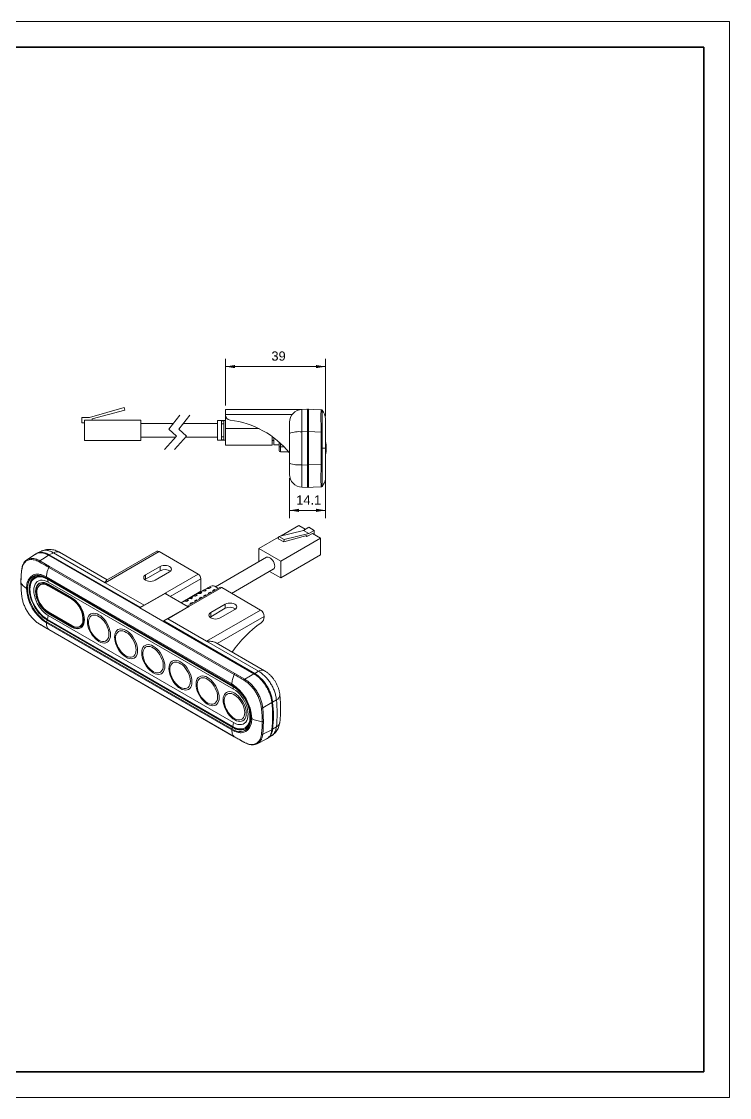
# Model space of a CAD drawing. Header units: millimetres. Extents: x -297 to 297, y -210 to 210.
# Drawn here: x 20.5 to 297, y -210 to 210 of the extents above; entities that cross this region are included whole.
import ezdxf

# ---------------------------------------------------------------- set-up
doc = ezdxf.new("R2010")
doc.units = ezdxf.units.MM
doc.layers.get('0').update_dxf_attribs({"lineweight": 20})
doc.layers.add('粗实线层', color=7, linetype='Continuous', lineweight=35)
doc.layers.add('细实线层', color=7, linetype='Continuous', lineweight=18)
doc.styles.add('标准', font='')
doc.styles.get('标准').set_extended_font_data('arial')
doc.dimstyles.new('标准', dxfattribs={"dimscale": 1.5, "dimtxt": 2.4, "dimasz": 2.5, "dimexe": 2, "dimexo": 1, "dimgap": 1.5, "dimtad": 1, "dimdec": 1, "dimdsep": 46, "dimtxsty": '标准', "dimcen": 2.5, "dimdle": 5, "dimclre": 256, "dimclrt": 7, "dimadec": 0, "dimazin": 0, "dimtfac": 0.714286, "dimtdec": 1, "dimtmove": 0, "dimatfit": 3, "dimfxl": 0, "dimtolj": 1, "dimarcsym": 0})

# ---------------------------------------------------------------- blocks, each defined once
blk = doc.blocks.new('*X7')
at = {"linetype": 'Continuous', "lineweight": 0}
for points in [[(125.16, 19.19), (128.91, 19.81), (128.91, 18.56)], [(139.26, 19.19), (135.51, 19.81), (135.51, 18.56)]]:
    blk.add_hatch(color=0, dxfattribs=at).paths.add_polyline_path(points, flags=0)
for p, q in [((125.16, 31.74), (125.16, 16.19)), ((139.26, 30.91), (139.26, 16.19))]:
    blk.add_line(p, q, dxfattribs=at)
at = {"color": 0, "linetype": 'Continuous', "lineweight": 0}
blk.add_line((125.16, 19.19), (139.26, 19.19), dxfattribs=at)
at = {"color": 7, "linetype": 'Continuous', "lineweight": 0, "insert": (132.67, 23.24), "char_height": 3.6, "width": 16.628, "attachment_point": 5, "style": '标准'}
blk.add_mtext('14.1', dxfattribs=at)
blk = doc.blocks.new('*X8')
at = {"linetype": 'Continuous', "lineweight": 0}
for points in [[(100.16, 75.3), (103.91, 75.93), (103.91, 74.68)], [(139.26, 75.3), (135.51, 75.93), (135.51, 74.68)]]:
    blk.add_hatch(color=0, dxfattribs=at).paths.add_polyline_path(points, flags=0)
for p, q in [((100.16, 60.08), (100.16, 78.3)), ((139.26, 55.91), (139.26, 78.3))]:
    blk.add_line(p, q, dxfattribs=at)
at = {"color": 0, "linetype": 'Continuous', "lineweight": 0}
blk.add_line((100.16, 75.3), (139.26, 75.3), dxfattribs=at)
at = {"color": 7, "linetype": 'Continuous', "lineweight": 0, "insert": (120.87, 79.39), "char_height": 3.6, "width": 10.3171, "attachment_point": 5, "style": '标准'}
blk.add_mtext('39', dxfattribs=at)
blk = doc.blocks.new('$CAXA_FRAME_13B17AC1$')
at = {"layer": '粗实线层'}
for p, q in [((287, 200), (-287, 200)), ((287, -200), (287, 200)), ((-287, -200), (287, -200))]:
    blk.add_line(p, q, dxfattribs=at)
at = {"layer": '细实线层'}
for p, q in [((297, 210), (-297, 210)), ((297, -210), (297, 210)), ((-297, -210), (297, -210))]:
    blk.add_line(p, q, dxfattribs=at)

msp = doc.modelspace()

# ---------------------------------------------------------------- linework, layer by layer
at = {"color": 7, "linetype": 'Continuous', "lineweight": 15}
for p, q in [((47.06, 55.41), (60.6, 59.3)), ((60.6, 59.3), (60.88, 58.34)), ((44.06, 53.41), (44.06, 55.41)), ((44.06, 55.41), (47.06, 55.41)), ((60.88, 58.34), (48.06, 54.91)), ((48.06, 54.91), (48.06, 54.41)), ((100.16, 58.58), (129.98, 58.58)), ((100.16, 56.58), (100.16, 58.58)), ((100.16, 56.4), (100.16, 56.58)), ((126.15, 56.58), (100.16, 56.58)), ((100.16, 51.08), (100.16, 56.08)), ((100.18, 56.08), (100.16, 56.08)), ((120.05, 58.58), (131.73, 58.64)), ((129.98, 58.58), (132.16, 58.65)), ((132.16, 58.65), (132.16, 49.93)), ((132.16, 58.64), (132.56, 58.64)), ((132.16, 58.27), (132.56, 58.27)), ((132.56, 58.64), (132.56, 49.92)), ((132.56, 58.27), (132.56, 49.9)), ((139.23, 54.92), (139.26, 54.41)), ((45.06, 53.41), (44.06, 53.41)), ((45.06, 54.41), (67.06, 54.41)), ((45.06, 46.41), (45.06, 54.41)), ((67.06, 46.41), (67.06, 54.41)), ((79.73, 53.11), (67.06, 53.11)), ((97.06, 53.11), (83.67, 53.11)), ((100.16, 54.24), (97.06, 54.22)), ((97.06, 54.22), (97.06, 46.6)), ((99.56, 54.1), (98.56, 54.1)), ((98.56, 46.72), (98.56, 54.1)), ((99.56, 52.97), (98.56, 52.97)), ((99.56, 46.71), (99.56, 54.1)), ((100.16, 44.58), (100.16, 51.08)), ((113.28, 51.08), (100.16, 51.08)), ((125.16, 53.58), (125.16, 49.21)), ((139.26, 54.41), (139.26, 43.41)), ((45.06, 46.41), (67.06, 46.41)), ((67.06, 47.71), (80.67, 47.71)), ((84.61, 47.71), (97.06, 47.71)), ((97.06, 46.6), (100.16, 46.57)), ((99.56, 47.85), (98.56, 47.85)), ((118.37, 44.58), (118.37, 48.02)), ((118.37, 46.41), (119.06, 46.41)), ((119.06, 44.71), (119.06, 47.51)), ((125.16, 37.6), (125.16, 49.21)), ((132.16, 49.93), (129.98, 49.84)), ((129.98, 49.84), (129.98, 36.98)), ((132.16, 49.93), (132.16, 36.88)), ((132.16, 49.9), (132.56, 49.9)), ((132.56, 36.9), (132.56, 49.92)), ((137.47, 49.71), (132.56, 49.92)), ((100.16, 44.58), (118.37, 44.58)), ((119.06, 44.71), (121.06, 44.71)), ((121.06, 44.71), (121.06, 45.87)), ((121.16, 44.01), (121.16, 45.78)), ((121.66, 44.01), (121.16, 44.01)), ((121.16, 42.51), (121.16, 44.01)), ((121.66, 45.33), (121.66, 44.01)), ((121.66, 44.01), (121.66, 42.01)), ((121.66, 44.01), (123.01, 44.01)), ((124.66, 42.01), (121.66, 42.01)), ((124.66, 42.01), (124.66, 42.18)), ((137.9, 43.41), (139.26, 43.41)), ((139.26, 32.41), (139.26, 43.41)), ((125.16, 41.51), (125.15, 41.58)), ((125.16, 37.6), (125.16, 33.24)), ((129.98, 36.98), (132.16, 36.88)), ((132.16, 36.92), (132.56, 36.92)), ((132.16, 36.88), (132.16, 28.16)), ((132.56, 36.9), (137.47, 37.11)), ((132.56, 36.9), (132.56, 28.17)), ((132.16, 28.16), (129.98, 28.24)), ((132.16, 28.55), (132.56, 28.55)), ((128.8, 13.21), (121.96, 9.27)), ((128.8, 13.21), (131.27, 11.79)), ((132.68, 12.6), (130.56, 11.38)), ((132.68, 12.6), (134.81, 11.38)), ((120.9, 8.66), (113.24, 4.23)), ((120.98, 9.03), (120.79, 8.13)), ((130.56, 11.38), (120.98, 9.03)), ((120.98, 9.03), (123.1, 7.81)), ((122.91, 6.91), (131.98, 9.34)), ((132.68, 10.15), (123.1, 7.81)), ((130.56, 11.38), (132.68, 10.15)), ((131.49, 9.21), (131.98, 8.93)), ((131.98, 8.93), (134.1, 10.15)), ((131.98, 9.34), (131.98, 8.93)), ((134.81, 11.38), (132.68, 10.15)), ((134.1, 10.15), (137.28, 8.32)), ((134.81, 9.74), (134.81, 11.38)), ((113.24, -0.81), (113.24, 4.23)), ((113.24, 4.23), (121.72, -0.66)), ((120.79, 8.13), (122.91, 6.91)), ((137.28, 8.32), (121.72, -0.66)), ((123.1, 7.81), (122.91, 6.91)), ((137.28, 8.32), (137.28, 1.78)), ((25.92, 2.04), (22.57, -0.16)), ((28.14, 3.23), (26.52, 2.41)), ((31.34, 1.52), (30.59, 1.87)), ((31.07, 1.65), (66.64, -18.88)), ((31.34, 1.52), (31.32, 1.51)), ((66.66, -18.87), (31.34, 1.52)), ((32.93, 2.63), (31.35, 1.83)), ((66.85, -18.67), (31.35, 1.83)), ((53.19, -9.07), (32.93, 2.63)), ((53.94, -7.95), (35.31, 2.8)), ((74.28, 3.11), (53.19, -9.07)), ((73.28, 3.21), (53.72, -8.08)), ((74.28, 3.11), (89.48, -5.67)), ((116.13, 0.86), (96.26, -10.61)), ((137.28, 1.78), (121.72, -7.2)), ((27.69, -0.56), (31.45, -2.77)), ((103.59, -44.88), (31.18, -3.07)), ((31.45, -2.77), (103.84, -44.56)), ((74.63, -2.73), (68.97, -6)), ((74.63, -4.36), (74.63, -2.73)), ((102.55, -13.22), (118.83, -3.82)), ((121.72, -0.66), (121.72, -7.2)), ((25.62, -6.87), (25.52, -6.93)), ((30.24, -6.36), (30.22, -6.79)), ((30.22, -6.79), (102.63, -48.59)), ((30.22, -7.19), (102.63, -48.99)), ((30.33, -7.42), (102.74, -49.22)), ((103, -49.51), (30.59, -7.71)), ((30.93, -8.83), (30.59, -7.71)), ((68.63, -7.87), (68.97, -7.63)), ((68.97, -7.63), (74.63, -4.36)), ((68.97, -7.63), (68.97, -6)), ((72.65, -8.12), (78.31, -4.85)), ((76.6, -13.1), (89.48, -5.67)), ((90.54, -7.51), (78.59, -14.41)), ((90.54, -7.51), (90.54, -12.41)), ((121.72, -7.2), (117.35, -4.67)), ((28.1, -9.51), (27.81, -9.68)), ((30.93, -8.83), (103.34, -50.63)), ((40.12, -14.95), (30.93, -9.65)), ((40.12, -15.54), (30.93, -10.23)), ((31.07, -9.99), (31.15, -9.94)), ((31.07, -9.99), (40.26, -15.29)), ((40.34, -15.24), (31.14, -9.93)), ((53.19, -9.07), (68.39, -17.84)), ((82.83, -16.86), (90.54, -12.41)), ((97.92, -10.9), (85.22, -18.24)), ((98.67, -10.98), (85.79, -18.41)), ((90.82, -12.43), (89.75, -13.03)), ((90.54, -12.41), (90.54, -12.58)), ((92.6, -11.42), (91.53, -12.03)), ((94.38, -10.42), (93.31, -11.02)), ((93.79, -11.32), (94.5, -10.92)), ((95.91, -11.74), (95.21, -12.14)), ((95.43, -12.34), (95.21, -12.14)), ((96.13, -11.94), (95.91, -11.74)), ((95.91, -12.06), (95.91, -11.74)), ((98.67, -10.98), (113.88, -19.75)), ((40.26, -15.29), (40.35, -15.24)), ((76.59, -13.26), (66.64, -18.88)), ((68.39, -17.84), (76.6, -13.1)), ((76.59, -13.26), (85.54, -18.42)), ((76.6, -13.1), (76.6, -13.26)), ((83.7, -16.43), (82.89, -16.89)), ((85.48, -15.43), (84.42, -16.03)), ((87.26, -14.43), (86.19, -15.03)), ((87.35, -17.01), (87.08, -16.75)), ((87.08, -17.16), (87.08, -16.75)), ((89.04, -13.43), (87.97, -14.03)), ((88.4, -16.4), (88.14, -16.15)), ((89.11, -15.99), (88.84, -15.75)), ((88.84, -16.14), (88.84, -15.75)), ((90.16, -15.38), (89.9, -15.14)), ((90.86, -14.98), (90.61, -14.74)), ((90.61, -15.12), (90.61, -14.74)), ((91.91, -14.37), (91.67, -14.14)), ((92.62, -13.97), (92.38, -13.74)), ((92.38, -14.1), (92.38, -13.74)), ((93.67, -13.36), (93.44, -13.14)), ((94.37, -12.95), (94.15, -12.74)), ((94.15, -13.08), (94.15, -12.74)), ((30.93, -20.49), (40.12, -25.8)), ((31.14, -20.95), (30.93, -21.08)), ((30.97, -20.58), (40.17, -25.89)), ((31.14, -20.95), (40.34, -26.26)), ((66.64, -18.88), (75.69, -24.11)), ((68.39, -17.84), (66.85, -18.67)), ((66.85, -18.67), (66.85, -18.76)), ((85.54, -18.42), (75.69, -24.11)), ((77.58, -23.15), (85.79, -18.41)), ((85.54, -18.42), (85.54, -18.56)), ((86.65, -17.41), (86.37, -17.15)), ((92.79, -31.93), (113.88, -19.75)), ((100.09, -17.43), (94.43, -20.69)), ((94.43, -22.32), (100.09, -19.06)), ((94.43, -22.32), (94.43, -20.69)), ((98.11, -22.81), (103.76, -19.55)), ((100.09, -19.06), (100.09, -17.43)), ((102.63, -66.15), (30.22, -24.35)), ((30.22, -24.75), (102.63, -66.55)), ((30.71, -23.66), (30.58, -23.73)), ((30.58, -23.73), (102.99, -65.53)), ((30.93, -21.89), (30.59, -23.41)), ((30.59, -23.41), (103, -65.21)), ((30.64, -23.62), (103.05, -65.42)), ((30.93, -21.08), (40.12, -26.38)), ((30.93, -21.89), (103.34, -63.69)), ((75.69, -24.11), (111.26, -44.64)), ((76.03, -24.3), (76.04, -24.29)), ((76.04, -23.98), (77.58, -23.15)), ((76.04, -24.29), (76.04, -23.98)), ((111.55, -44.47), (76.04, -23.98)), ((111.56, -44.8), (76.04, -24.29)), ((77.58, -23.15), (92.79, -31.93)), ((94.09, -22.57), (94.43, -22.32)), ((115.29, -22.2), (96.96, -32.79)), ((115.29, -22.2), (115.29, -22.34)), ((31.18, -27.36), (103.59, -69.16)), ((31.2, -27.37), (103.63, -69.19)), ((40.34, -26.26), (40.12, -26.38)), ((43.49, -26.21), (43.78, -26.05)), ((113.04, -43.62), (92.79, -31.93)), ((115.42, -43.44), (96.5, -32.52)), ((103.84, -44.56), (107.67, -46.73)), ((111.55, -44.47), (113.04, -43.62)), ((102.65, -48.16), (102.63, -48.59)), ((103.34, -50.63), (103, -49.51)), ((118.27, -55.81), (114.69, -57.93)), ((120.05, -54.8), (118.56, -55.64)), ((103.12, -65.46), (102.99, -65.53)), ((103.34, -63.69), (103, -65.21)), ((107.87, -66.1), (107.93, -66.07)), ((114.69, -68.22), (118.27, -66.44)), ((118.15, -66.77), (118.29, -66.11)), ((118.56, -66.29), (120.05, -65.31)), ((107.44, -71.34), (107.54, -71.39)), ((112.51, -71.9), (116.08, -70.1)), ((116.71, -69.76), (118.24, -68.76))]:
    msp.add_line(p, q, dxfattribs=at)
at = {"color": 7}
for p, q in [((82.35, 56.36), (77.98, 50.93)), ((86.29, 56.36), (81.92, 50.93)), ((77.98, 50.93), (81.03, 48.11)), ((81.92, 50.93), (84.97, 48.11)), ((81.03, 48.11), (76.36, 42.88)), ((84.97, 48.11), (80.3, 42.88))]:
    msp.add_line(p, q, dxfattribs=at)
at = {"color": 7, "linetype": 'Continuous', "lineweight": 15}
for points in [[(132.56, 58.64), (134.44, 58.58), (137.48, 58.47)], [(98.56, 46.72), (99.31, 46.71), (99.56, 46.71)], [(124.83, 41.98), (124.75, 42), (124.66, 42.01)], [(137.48, 28.35), (134.44, 28.24), (132.56, 28.17)], [(31.07, 1.65), (29.78, 0.8), (27.69, -0.56)], [(116.13, 0.86), (116.4, 0.96), (116.8, 0.97), (117.25, 0.84), (117.71, 0.57), (118.16, 0.19), (118.57, -0.29), (118.91, -0.84), (119.17, -1.43), (119.34, -2.02), (119.39, -2.58), (119.34, -3.08), (119.17, -3.48), (118.91, -3.77), (118.83, -3.82)], [(31.18, -3.08), (30.56, -4.63), (30.24, -6.36)], [(78.31, -4.85), (78.72, -4.54), (78.98, -4.18), (79.07, -3.79), (78.98, -3.4), (78.72, -3.04), (78.31, -2.73), (77.77, -2.49), (77.14, -2.34), (76.47, -2.29), (75.8, -2.34), (75.17, -2.49), (74.63, -2.73)], [(30.22, -6.79), (29.09, -6.23), (27.99, -5.88), (27.63, -5.8), (27.27, -5.76), (26.93, -5.73), (26.59, -5.73), (26.08, -5.78), (25.6, -5.88), (25.14, -6.03), (24.72, -6.25), (23.94, -6.85), (23.31, -7.67), (23.08, -8.08), (22.9, -8.53), (22.74, -9), (22.61, -9.53), (22.52, -10.09), (22.46, -10.67), (22.45, -11.28)], [(30.22, -24.35), (29.29, -23.75), (28.38, -23.01), (27.49, -22.17), (26.64, -21.22), (25.86, -20.19), (25.14, -19.09), (24.5, -17.93), (23.95, -16.75), (23.5, -15.54), (23.16, -14.34), (22.93, -13.16), (22.81, -12.03), (22.81, -10.95), (22.93, -9.95), (23.16, -9.04), (23.5, -8.23), (23.95, -7.55), (24.5, -6.99), (25.14, -6.58), (25.86, -6.31), (26.64, -6.18), (27.49, -6.21), (28.38, -6.39), (29.29, -6.72), (30.22, -7.19)], [(25.52, -6.93), (25.13, -7.2), (24.61, -7.73), (24.18, -8.39), (23.85, -9.15), (23.63, -10.02), (23.52, -10.97), (23.52, -12), (23.63, -13.08), (23.85, -14.2), (24.18, -15.35), (24.61, -16.49), (25.13, -17.62), (25.74, -18.72), (26.42, -19.77), (27.17, -20.76), (27.98, -21.66), (28.82, -22.46), (29.7, -23.16), (30.58, -23.73)], [(30.59, -7.71), (29.7, -7.26), (28.83, -6.96), (27.99, -6.8), (27.19, -6.8), (26.45, -6.94), (25.78, -7.23), (25.2, -7.67), (24.7, -8.24), (24.31, -8.93), (24.02, -9.74), (23.85, -10.64), (23.79, -11.63), (23.85, -12.69), (24.02, -13.8), (24.31, -14.94), (24.7, -16.09), (25.2, -17.22), (25.78, -18.33), (26.45, -19.4), (27.19, -20.4), (27.99, -21.31), (28.83, -22.13), (29.7, -22.83), (30.59, -23.41)], [(30.93, -21.89), (30.13, -21.36), (29.34, -20.71), (28.58, -19.95), (27.87, -19.09), (27.23, -18.16), (26.66, -17.17), (26.17, -16.15), (25.79, -15.1), (25.5, -14.07), (25.33, -13.06), (25.27, -12.1), (25.33, -11.2), (25.5, -10.39), (25.79, -9.68), (26.17, -9.08), (26.66, -8.62), (27.23, -8.29), (27.87, -8.1), (28.58, -8.06), (29.34, -8.17), (30.13, -8.43), (30.93, -8.83)], [(68.97, -6), (68.56, -6.31), (68.3, -6.67), (68.21, -7.06), (68.3, -7.45), (68.56, -7.81), (68.97, -8.12), (69.51, -8.36), (70.14, -8.51), (70.81, -8.56), (71.49, -8.51), (72.11, -8.36), (72.65, -8.12)], [(30.93, -9.65), (30.16, -9.27), (29.4, -9.04), (28.68, -8.97), (28.02, -9.06), (27.43, -9.3), (26.93, -9.69), (26.52, -10.22), (26.22, -10.88), (26.04, -11.64), (25.98, -12.5), (26.04, -13.43), (26.22, -14.41), (26.52, -15.41), (26.93, -16.41), (27.43, -17.38), (28.02, -18.31), (28.68, -19.16), (29.4, -19.91), (30.16, -20.56), (30.93, -21.08)], [(27.54, -9.24), (27.14, -9.57), (26.73, -10.1), (26.44, -10.76), (26.25, -11.52), (26.19, -12.38), (26.25, -13.31), (26.44, -14.29), (26.73, -15.29), (27.14, -16.29), (27.64, -17.26), (28.23, -18.18), (28.9, -19.03), (29.61, -19.79), (30.37, -20.44), (31.14, -20.95)], [(30.93, -10.23), (30.2, -9.88), (29.49, -9.68), (28.82, -9.63), (28.2, -9.74), (27.66, -10), (27.21, -10.41), (26.86, -10.95), (26.62, -11.61), (26.5, -12.38), (26.49, -12.79)], [(92.03, -12.32), (92.2, -12.22), (92.73, -11.92)], [(97.18, -11.33), (97.1, -11.25), (96.55, -10.8), (95.99, -10.47), (95.44, -10.29), (94.92, -10.26), (94.47, -10.38), (94.38, -10.42)], [(40.12, -26.38), (40.9, -26.76), (41.65, -26.99), (42.37, -27.06), (43.03, -26.97), (43.62, -26.73), (44.13, -26.34), (44.53, -25.81), (44.83, -25.15), (45.01, -24.38), (45.07, -23.53), (45.01, -22.6), (44.83, -21.62), (44.53, -20.62), (44.13, -19.62), (43.62, -18.65), (43.03, -17.72), (42.37, -16.87), (41.65, -16.11), (40.9, -15.47), (40.12, -14.95)], [(40.26, -15.29), (40.98, -15.77), (41.68, -16.37), (42.35, -17.07), (42.96, -17.86), (43.51, -18.71), (43.97, -19.62), (44.35, -20.54), (44.62, -21.47), (44.79, -22.37), (44.85, -23.23), (44.79, -24.03), (44.62, -24.74), (44.35, -25.35), (43.97, -25.84), (43.51, -26.2), (42.96, -26.43), (42.35, -26.51), (41.68, -26.44), (40.98, -26.23), (40.26, -25.88)], [(43.17, -26.36), (43.59, -26.17), (44.05, -25.81), (44.43, -25.32), (44.71, -24.71), (44.88, -24), (44.93, -23.2), (44.88, -22.34), (44.71, -21.43), (44.43, -20.5), (44.05, -19.57), (43.59, -18.67), (43.04, -17.81), (42.42, -17.02), (41.76, -16.32), (41.06, -15.72), (40.34, -15.24)], [(84.95, -16.33), (85.13, -16.23), (85.66, -15.93)], [(87.08, -16.75), (86.55, -17.05), (86.37, -17.15)], [(86.72, -15.33), (86.9, -15.23), (87.43, -14.93)], [(88.84, -15.75), (88.31, -16.05), (88.14, -16.15)], [(88.49, -14.33), (88.67, -14.23), (89.2, -13.93)], [(90.61, -14.74), (90.08, -15.04), (89.9, -15.14)], [(90.26, -13.33), (90.43, -13.23), (90.96, -12.92)], [(92.38, -13.74), (91.85, -14.04), (91.67, -14.14)], [(94.15, -12.74), (93.62, -13.04), (93.44, -13.14)], [(55.25, -29.4), (55.19, -30.18), (55.03, -30.88), (54.75, -31.48), (54.38, -31.97), (53.92, -32.32), (53.39, -32.54), (52.78, -32.62), (52.13, -32.56), (51.44, -32.35), (50.73, -32.01), (50.02, -31.53), (49.33, -30.95), (48.68, -30.25), (48.08, -29.48), (47.54, -28.64), (47.08, -27.75), (46.71, -26.84), (46.43, -25.92), (46.27, -25.03), (46.21, -24.18), (46.27, -23.4), (46.43, -22.7), (46.71, -22.1), (47.08, -21.62), (47.54, -21.26), (48.08, -21.04), (48.68, -20.96), (49.33, -21.02), (50.02, -21.23), (50.73, -21.58), (51.44, -22.05), (52.13, -22.64), (52.78, -23.33), (53.39, -24.1), (53.92, -24.95), (54.38, -25.83), (54.75, -26.75), (55.03, -27.66), (55.19, -28.55), (55.25, -29.4)], [(94.43, -20.69), (94.02, -21), (93.76, -21.36), (93.67, -21.75), (93.76, -22.14), (94.02, -22.5), (94.43, -22.81), (94.97, -23.05), (95.6, -23.2), (96.27, -23.25), (96.94, -23.2), (97.57, -23.05), (98.11, -22.81)], [(103.76, -19.55), (104.18, -19.24), (104.44, -18.88), (104.53, -18.49), (104.44, -18.1), (104.18, -17.74), (103.76, -17.43), (103.23, -17.19), (102.6, -17.04), (101.93, -16.99), (101.25, -17.04), (100.63, -17.19), (100.09, -17.43)], [(40.12, -25.8), (40.86, -26.15), (41.57, -26.35), (42.24, -26.4), (42.85, -26.29), (43.39, -26.03), (43.84, -25.62), (44.19, -25.08), (44.43, -24.41), (44.43, -24.41)], [(54.64, -29.16), (54.58, -28.34), (54.41, -27.49), (54.13, -26.61), (53.75, -25.74), (53.28, -24.9), (52.73, -24.12), (52.13, -23.42), (51.48, -22.81), (50.8, -22.33), (50.13, -21.97), (49.46, -21.75), (48.83, -21.68), (48.25, -21.76), (47.74, -21.98), (47.32, -22.34), (46.99, -22.84), (46.76, -23.45), (46.65, -24.15), (46.65, -24.94), (46.76, -25.78), (46.99, -26.64), (47.32, -27.52), (47.74, -28.38), (48.25, -29.19), (48.83, -29.93), (49.46, -30.59), (50.13, -31.14), (50.8, -31.56), (51.48, -31.85), (52.13, -32), (52.73, -32), (53.28, -31.84), (53.75, -31.55), (54.13, -31.12), (54.41, -30.57), (54.58, -29.91), (54.64, -29.16)], [(65.85, -35.52), (65.8, -36.31), (65.63, -37.01), (65.36, -37.61), (64.99, -38.09), (64.53, -38.45), (63.99, -38.67), (63.39, -38.75), (62.73, -38.68), (62.04, -38.47), (61.34, -38.13), (60.63, -37.66), (59.94, -37.07), (59.29, -36.38), (58.68, -35.6), (58.14, -34.76), (57.68, -33.87), (57.31, -32.96), (57.04, -32.05), (56.88, -31.15), (56.82, -30.31), (56.88, -29.52), (57.04, -28.82), (57.31, -28.22), (57.68, -27.74), (58.14, -27.38), (58.68, -27.16), (59.29, -27.08), (59.94, -27.15), (60.63, -27.35), (61.34, -27.7), (62.04, -28.17), (62.73, -28.76), (63.39, -29.45), (63.99, -30.23), (64.53, -31.07), (64.99, -31.96), (65.36, -32.87), (65.63, -33.78), (65.8, -34.67), (65.85, -35.52)], [(65.24, -35.28), (65.19, -34.47), (65.02, -33.61), (64.74, -32.73), (64.36, -31.86), (63.89, -31.03), (63.34, -30.24), (62.73, -29.54), (62.08, -28.94), (61.41, -28.45), (60.73, -28.09), (60.07, -27.87), (59.44, -27.8), (58.86, -27.88), (58.35, -28.1), (57.92, -28.47), (57.59, -28.96), (57.37, -29.57), (57.25, -30.27), (57.25, -31.06), (57.37, -31.9), (57.59, -32.77), (57.92, -33.64), (58.35, -34.5), (58.86, -35.31), (59.44, -36.06), (60.07, -36.71), (60.73, -37.26), (61.41, -37.69), (62.08, -37.98), (62.73, -38.12), (63.34, -38.12), (63.89, -37.97), (64.36, -37.67), (64.74, -37.24), (65.02, -36.69), (65.19, -36.03), (65.24, -35.28)], [(76.46, -41.64), (76.4, -42.43), (76.24, -43.13), (75.97, -43.73), (75.6, -44.21), (75.14, -44.57), (74.6, -44.79), (73.99, -44.87), (73.34, -44.8), (72.65, -44.6), (71.94, -44.25), (71.24, -43.78), (70.55, -43.19), (69.89, -42.5), (69.29, -41.72), (68.75, -40.88), (68.29, -39.99), (67.92, -39.08), (67.65, -38.17), (67.48, -37.28), (67.43, -36.43), (67.48, -35.65), (67.65, -34.95), (67.92, -34.35), (68.29, -33.86), (68.75, -33.51), (69.29, -33.29), (69.89, -33.21), (70.55, -33.27), (71.24, -33.48), (71.94, -33.82), (72.65, -34.29), (73.34, -34.88), (73.99, -35.57), (74.6, -36.35), (75.14, -37.19), (75.6, -38.08), (75.97, -38.99), (76.24, -39.91), (76.4, -40.8), (76.46, -41.64)], [(75.85, -41.4), (75.79, -40.59), (75.62, -39.73), (75.34, -38.86), (74.96, -37.99), (74.49, -37.15), (73.95, -36.37), (73.34, -35.66), (72.69, -35.06), (72.02, -34.57), (71.34, -34.21), (70.67, -34), (70.04, -33.92), (69.47, -34), (68.96, -34.23), (68.53, -34.59), (68.2, -35.08), (67.97, -35.69), (67.86, -36.4), (67.86, -37.18), (67.97, -38.02), (68.2, -38.89), (68.53, -39.77), (68.96, -40.62), (69.47, -41.44), (70.04, -42.18), (70.67, -42.84), (71.34, -43.38), (72.02, -43.81), (72.69, -44.1), (73.34, -44.24), (73.95, -44.24), (74.49, -44.09), (74.96, -43.8), (75.34, -43.37), (75.62, -42.81), (75.79, -42.15), (75.85, -41.4)], [(87.07, -47.77), (87.01, -48.55), (86.85, -49.25), (86.57, -49.85), (86.2, -50.34), (85.74, -50.69), (85.21, -50.91), (84.6, -50.99), (83.95, -50.93), (83.26, -50.72), (82.55, -50.38), (81.84, -49.9), (81.15, -49.31), (80.5, -48.62), (79.9, -47.85), (79.36, -47), (78.9, -46.12), (78.53, -45.2), (78.25, -44.29), (78.09, -43.4), (78.03, -42.55), (78.09, -41.77), (78.25, -41.07), (78.53, -40.47), (78.9, -39.99), (79.36, -39.63), (79.9, -39.41), (80.5, -39.33), (81.15, -39.39), (81.84, -39.6), (82.55, -39.94), (83.26, -40.42), (83.95, -41.01), (84.6, -41.7), (85.21, -42.47), (85.74, -43.32), (86.2, -44.2), (86.57, -45.12), (86.85, -46.03), (87.01, -46.92), (87.07, -47.77)], [(86.46, -47.53), (86.4, -46.71), (86.23, -45.85), (85.95, -44.98), (85.57, -44.11), (85.1, -43.27), (84.55, -42.49), (83.95, -41.79), (83.3, -41.18), (82.62, -40.7), (81.95, -40.34), (81.28, -40.12), (80.65, -40.05), (80.07, -40.12), (79.56, -40.35), (79.14, -40.71), (78.81, -41.21), (78.58, -41.81), (78.46, -42.52), (78.46, -43.31), (78.58, -44.14), (78.81, -45.01), (79.14, -45.89), (79.56, -46.75), (80.07, -47.56), (80.65, -48.3), (81.28, -48.96), (81.95, -49.51), (82.62, -49.93), (83.3, -50.22), (83.95, -50.37), (84.55, -50.36), (85.1, -50.21), (85.57, -49.92), (85.95, -49.49), (86.23, -48.94), (86.4, -48.28), (86.46, -47.53)], [(97.67, -53.89), (97.62, -54.67), (97.45, -55.37), (97.18, -55.97), (96.81, -56.46), (96.35, -56.82), (95.81, -57.04), (95.21, -57.11), (94.55, -57.05), (93.86, -56.84), (93.16, -56.5), (92.45, -56.03), (91.76, -55.44), (91.11, -54.75), (90.5, -53.97), (89.96, -53.13), (89.5, -52.24), (89.13, -51.33), (88.86, -50.42), (88.7, -49.52), (88.64, -48.68), (88.7, -47.89), (88.86, -47.19), (89.13, -46.59), (89.5, -46.11), (89.96, -45.75), (90.5, -45.53), (91.11, -45.45), (91.76, -45.52), (92.45, -45.72), (93.16, -46.07), (93.86, -46.54), (94.55, -47.13), (95.21, -47.82), (95.81, -48.6), (96.35, -49.44), (96.81, -50.33), (97.18, -51.24), (97.45, -52.15), (97.62, -53.04), (97.67, -53.89)], [(97.06, -53.65), (97.01, -52.84), (96.84, -51.98), (96.56, -51.1), (96.18, -50.23), (95.71, -49.4), (95.16, -48.61), (94.55, -47.91), (93.9, -47.31), (93.23, -46.82), (92.55, -46.46), (91.89, -46.24), (91.26, -46.17), (90.68, -46.25), (90.17, -46.47), (89.74, -46.84), (89.41, -47.33), (89.19, -47.94), (89.07, -48.64), (89.07, -49.43), (89.19, -50.27), (89.41, -51.14), (89.74, -52.01), (90.17, -52.87), (90.68, -53.68), (91.26, -54.43), (91.89, -55.08), (92.55, -55.63), (93.23, -56.06), (93.9, -56.35), (94.55, -56.49), (95.16, -56.49), (95.71, -56.34), (96.18, -56.04), (96.56, -55.61), (96.84, -55.06), (97.01, -54.4), (97.06, -53.65)], [(107.67, -46.73), (109.89, -45.44), (111.26, -44.64)], [(102.63, -48.99), (103.56, -49.59), (104.48, -50.33), (105.37, -51.17), (106.21, -52.12), (107, -53.15), (107.72, -54.25), (108.36, -55.41), (108.91, -56.59), (109.36, -57.8), (109.7, -59), (109.93, -60.18), (110.05, -61.31), (110.05, -62.39), (109.93, -63.39), (109.7, -64.3), (109.36, -65.1), (108.91, -65.79), (108.36, -66.34), (107.72, -66.76), (107, -67.03), (106.21, -67.16), (105.37, -67.13), (104.48, -66.95), (103.56, -66.62), (102.63, -66.15)], [(108.28, -60.01), (108.22, -60.8), (108.06, -61.5), (107.79, -62.1), (107.42, -62.58), (106.96, -62.94), (106.42, -63.16), (105.81, -63.24), (105.16, -63.17), (104.47, -62.97), (103.76, -62.62), (103.06, -62.15), (102.37, -61.56), (101.71, -60.87), (101.11, -60.09), (100.57, -59.25), (100.11, -58.36), (99.74, -57.45), (99.47, -56.54), (99.3, -55.65), (99.25, -54.8), (99.3, -54.02), (99.47, -53.31), (99.74, -52.72), (100.11, -52.23), (100.57, -51.87), (101.11, -51.65), (101.71, -51.58), (102.37, -51.64), (103.06, -51.85), (103.76, -52.19), (104.47, -52.66), (105.16, -53.25), (105.81, -53.94), (106.42, -54.72), (106.96, -55.56), (107.42, -56.45), (107.79, -57.36), (108.06, -58.27), (108.22, -59.17), (108.28, -60.01)], [(107.67, -59.77), (107.61, -58.96), (107.44, -58.1), (107.16, -57.23), (106.78, -56.36), (106.31, -55.52), (105.77, -54.74), (105.16, -54.03), (104.51, -53.43), (103.84, -52.94), (103.16, -52.58), (102.49, -52.36), (101.86, -52.29), (101.29, -52.37), (100.78, -52.59), (100.35, -52.96), (100.02, -53.45), (99.79, -54.06), (99.68, -54.77), (99.68, -55.55), (99.79, -56.39), (100.02, -57.26), (100.35, -58.14), (100.78, -58.99), (101.29, -59.8), (101.86, -60.55), (102.49, -61.21), (103.16, -61.75), (103.84, -62.18), (104.51, -62.47), (105.16, -62.61), (105.77, -62.61), (106.31, -62.46), (106.78, -62.16), (107.16, -61.73), (107.44, -61.18), (107.61, -60.52), (107.67, -59.77)], [(103.34, -50.63), (104.14, -51.16), (104.93, -51.81), (105.69, -52.58), (106.4, -53.43), (107.04, -54.36), (107.61, -55.35), (108.1, -56.38), (108.48, -57.42), (108.77, -58.45), (108.94, -59.46), (109, -60.43), (108.94, -61.32), (108.77, -62.14), (108.48, -62.85), (108.1, -63.44), (107.61, -63.91), (107.04, -64.24), (106.4, -64.42), (105.69, -64.46), (104.93, -64.35), (104.14, -64.09), (103.34, -63.69)], [(102.63, -66.55), (103.76, -67.11), (104.86, -67.46), (105.23, -67.53), (105.58, -67.58), (105.93, -67.61), (106.27, -67.61), (106.78, -67.56), (107.26, -67.46), (107.71, -67.3), (108.14, -67.09), (108.92, -66.49), (109.55, -65.67), (109.77, -65.25), (109.96, -64.81), (110.12, -64.33), (110.25, -63.81), (110.34, -63.25), (110.39, -62.67), (110.41, -62.06)], [(103, -65.21), (103.88, -65.65), (104.76, -65.96), (105.6, -66.11), (106.4, -66.12), (107.14, -65.98), (107.8, -65.68), (108.39, -65.25), (108.88, -64.68), (109.28, -63.99), (109.56, -63.18), (109.62, -62.97)]]:
    msp.add_lwpolyline(points, dxfattribs=at)
for centre, radius, start, end in [((102.16, 56.4), 2, 180, 263.3554), ((130.16, 53.58), 5, 92, 180), ((137.46, 57.97), 0.5, 29.3662, 87.9999), ((133.03, 54.41), 6.22, 4.7229, 38.4637), ((97.87, 19.65), 35, 38.7883, 83.3554), ((128.82, 39.87), 10.04, 83.385, 111.4446), ((137.52, 47.48), 2.23, 80.3873, 91.3754), ((121.66, 42.51), 0.5, 180, 270), ((123.86, 43.41), 15.6, 352.2316, 8.4488), ((128.82, 46.95), 10.04, 248.5554, 276.615), ((137.52, 39.33), 2.23, 268.6246, 279.6127), ((130.16, 33.24), 5, 180, 268), ((137.46, 28.84), 0.5, 272.0001, 330.6338), ((34.28, 0.6), 2.44, 65.0348, 123.5707), ((73.69, 2.29), 1.01, 54.3824, 114.3072), ((20.77, -3.87), 0.221, 173.1254, 206.0359), ((28.12, -1.21), 0.775, 123.6201, 159.7799), ((76.45, -7.63), 3.74, 53.9524, 119.0785), ((27.83, -10.11), 3.9, 121.4156, 161.1923), ((30.47, -7.21), 0.251, 174.3182, 234.3712), ((30.87, -7.64), 0.288, 165.8804, 194.1603), ((88.24, -7.61), 2.31, 2.6055, 57.3945), ((24.53, -7.16), 4.61, 202.302, 243.1349), ((39.27, -10.55), 16.84, 182.4902, 237.5098), ((29.3, -12.35), 3.04, 52.6744, 125.5704), ((29.18, -12.54), 3.17, 53.5051, 115.6589), ((31.24, -10.24), 0.308, 122.9182, 177.3705), ((91.54, -13.8), 1.55, 71.8906, 117.8553), ((92.25, -13.29), 1.45, 70.6032, 135.9664), ((93.32, -12.79), 1.54, 72.008, 117.8716), ((94.02, -12.28), 1.44, 70.7295, 136.0846), ((98.23, -11.59), 0.754, 54.3825, 114.307), ((36.04, -12.41), 9.56, 182.2553, 237.7018), ((40.43, -15.55), 0.308, 122.9182, 177.3705), ((35.34, -23.34), 9.15, 353.2923, 58.5025), ((75.58, -14.79), 1.97, 38.4402, 58.7908), ((84.45, -17.86), 1.61, 71.6488, 117.5781), ((85.16, -17.34), 1.5, 70.3114, 135.31), ((86.22, -16.85), 1.6, 71.7589, 117.5953), ((86.93, -16.33), 1.49, 70.429, 135.4251), ((88, -15.83), 1.59, 71.8706, 117.6126), ((88.7, -15.32), 1.48, 70.5481, 135.5415), ((89.77, -14.82), 1.57, 71.9837, 117.63), ((90.48, -14.3), 1.46, 70.4788, 135.8494), ((31.03, -20.5), 0.096, 172.7819, 235.9059), ((85.3, -19.18), 0.908, 57.3753, 92.0387), ((101.9, -22.33), 3.74, 53.9524, 119.0785), ((112.22, -22.34), 3.07, 2.6054, 57.3945), ((27.54, -25.02), 0.178, 213.6073, 239.9346), ((30.99, -24.38), 0.766, 121.977, 177.4455), ((30.77, -23.48), 0.19, 158.8501, 229.2077), ((143.27, -64.78), 49.62, 126.1002, 144.7396), ((112.18, -22.19), 3.12, 306.6848, 357.1546), ((40.22, -25.81), 0.096, 172.7819, 235.9059), ((40.21, -25.8), 0.0998, 245.5259, 305.1129), ((42.4, -23.39), 3.54, 234.3132, 292.0693), ((114.39, -45.65), 2.44, 64.9718, 123.5758), ((93.59, -62.79), 16.84, 2.4902, 57.5098), ((102.88, -49.01), 0.25, 174.2789, 234.7796), ((103.27, -49.44), 0.283, 167.3915, 194.2798), ((95.76, -61.42), 13.94, 353.6216, 58.7411), ((108.12, -47.38), 0.781, 124.4083, 160.1858), ((119.18, -52.76), 2.22, 293.2308, 357.7328), ((114.29, -57.11), 0.913, 264.5738, 296.2366), ((70.35, -61.13), 48.21, 353.6699, 6.3301), ((68.36, -60.92), 50.22, 356.9658, 6.1785), ((70.64, -60.97), 48.22, 353.6588, 6.3412), ((72.19, -60.05), 48.15, 353.7397, 6.2603), ((115.54, -52.66), 10.71, 241.3511, 264.4402), ((103.4, -66.18), 0.766, 121.9776, 177.4452), ((103.17, -65.28), 0.184, 157.3694, 230.7164), ((105.91, -61.64), 4.87, 233.1079, 293.7314), ((106.32, -62.41), 3.97, 258.433, 298.2768), ((118.81, -63.01), 2.61, 298.3679, 350.8958), ((107.52, -71.2), 0.172, 213.1925, 241.9038), ((114.4, -67.6), 0.687, 253.6808, 295.6253)]:
    msp.add_arc(centre, radius, start, end, dxfattribs=at)
for points, knots in [([(129.98, 58.58), (129.97, 58.55), (129.96, 58.49), (129.94, 58.05), (129.93, 57.36), (129.92, 56.42), (129.92, 55.25), (129.93, 53.9), (129.95, 52.4), (129.96, 51.02), (129.98, 50.15), (129.98, 49.84)], [0, 0, 0, 0, 302.605236, 605.210319, 907.880452, 1210.550145, 1513.067242, 1815.583407, 2118.017671, 2420.452347, 2591.768757, 2591.768757, 2591.768757, 2591.768757]), ([(137.47, 49.71), (137.47, 50.26), (137.46, 51.37), (137.46, 52.94), (137.45, 54.39), (137.45, 55.66), (137.45, 56.73), (137.46, 57.57), (137.47, 58.11), (137.47, 58.42), (137.48, 58.45), (137.48, 58.47)], [0, 0, 0, 0, 318.108628, 636.215199, 954.352988, 1272.489094, 1585.769788, 1903.567567, 2221.366892, 2475.373744, 2729.381001, 2729.381001, 2729.381001, 2729.381001]), ([(137.9, 58.28), (137.88, 58.31), (137.83, 58.36), (137.74, 58.42), (137.64, 58.46), (137.57, 58.46), (137.53, 58.47)], [0, 0, 0, 0, 330.37767, 660.755082, 991.132835, 1321.511102, 1321.511102, 1321.511102, 1321.511102]), ([(137.9, 58.21), (137.9, 58.19), (137.89, 58.15), (137.89, 57.85), (137.88, 57.32), (137.88, 56.5), (137.88, 55.46), (137.88, 54.23), (137.88, 52.83), (137.89, 51.3), (137.89, 50.22), (137.89, 49.68)], [0, 0, 0, 0, 255.413275, 515.341547, 832.698164, 1159.105425, 1476.111815, 1793.50906, 2119.945137, 2437.72682, 2764.490488, 2764.490488, 2764.490488, 2764.490488]), ([(137.9, 58.28), (137.9, 58.28), (137.9, 58.27), (137.89, 58.26), (137.89, 58.23), (137.9, 58.21)], [0, 0, 0, 0, 0.011746, 197.045878, 1055.626854, 1055.626854, 1055.626854, 1055.626854]), ([(137.51, 43.41), (137.49, 44.46), (137.47, 46.57), (137.47, 48.66), (137.47, 49.71)], [0, 0, 0, 0, 374.080721, 749.622731, 749.622731, 749.622731, 749.622731]), ([(137.89, 49.68), (137.89, 48.64), (137.89, 46.55), (137.89, 44.46), (137.9, 43.41), (137.9, 43.41)], [0, 0, 0, 0, 372.502616, 746.410285, 746.417405, 746.417405, 746.417405, 746.417405]), ([(137.47, 37.11), (137.47, 38.15), (137.47, 40.25), (137.49, 42.36), (137.51, 43.41)], [0, 0, 0, 0, 378.284561, 758.028122, 758.028122, 758.028122, 758.028122]), ([(137.9, 43.41), (137.88, 43.41), (137.83, 43.41), (137.73, 43.41), (137.62, 43.41), (137.54, 43.41), (137.51, 43.41)], [0, 0, 0, 0, 336.808965, 673.609704, 1010.408656, 1347.212997, 1347.212997, 1347.212997, 1347.212997]), ([(137.9, 43.41), (137.9, 43.41), (137.89, 42.36), (137.89, 40.26), (137.89, 38.18), (137.89, 37.14)], [0, 0, 0, 0, 0.007202, 376.734724, 754.968864, 754.968864, 754.968864, 754.968864]), ([(129.98, 36.98), (129.97, 36.42), (129.96, 35.32), (129.94, 33.74), (129.93, 32.3), (129.92, 31.02), (129.92, 29.96), (129.93, 29.12), (129.95, 28.54), (129.96, 28.27), (129.98, 28.25), (129.98, 28.24)], [0, 0, 0, 0, 310.50535, 621.010691, 931.581889, 1242.154323, 1552.567834, 1862.982123, 2173.312136, 2483.642215, 2659.430689, 2659.430689, 2659.430689, 2659.430689]), ([(137.48, 28.35), (137.48, 28.37), (137.47, 28.43), (137.46, 28.87), (137.46, 29.56), (137.45, 30.5), (137.45, 31.66), (137.45, 33.01), (137.46, 34.52), (137.46, 35.9), (137.47, 36.78), (137.47, 37.11)], [0, 0, 0, 0, 335.581201, 671.160787, 1006.769228, 1342.377199, 1677.678764, 2012.982579, 2348.075079, 2683.169989, 2878.713286, 2878.713286, 2878.713286, 2878.713286]), ([(137.89, 37.14), (137.89, 36.82), (137.89, 35.98), (137.89, 34.63), (137.88, 33.18), (137.88, 31.86), (137.88, 30.73), (137.88, 29.8), (137.89, 29.13), (137.89, 28.69), (137.9, 28.63), (137.9, 28.6)], [0, 0, 0, 0, 193.137403, 519.126604, 854.310471, 1180.201672, 1515.363252, 1841.784699, 2177.563104, 2504.559717, 2840.787347, 2840.787347, 2840.787347, 2840.787347]), ([(137.9, 28.54), (138.1, 28.8), (138.48, 29.34), (138.91, 30.27), (139.2, 31.3), (139.24, 32.04), (139.26, 32.41)], [0, 0, 0, 0, 328.139937, 656.27991, 1023.382917, 1390.485769, 1390.485769, 1390.485769, 1390.485769]), ([(137.53, 28.35), (137.57, 28.35), (137.64, 28.36), (137.74, 28.4), (137.83, 28.46), (137.88, 28.51), (137.9, 28.54)], [0, 0, 0, 0, 348.035018, 696.069495, 1044.103613, 1392.138003, 1392.138003, 1392.138003, 1392.138003]), ([(137.9, 28.6), (137.9, 28.6), (137.9, 28.58), (137.89, 28.56), (137.9, 28.54), (137.9, 28.54)], [0, 0, 0, 0, 205.872415, 1102.977151, 1102.989424, 1102.989424, 1102.989424, 1102.989424]), ([(22.59, -0.16), (22.65, -0.11), (22.97, 0.14), (23.68, 0.35), (24.7, 0.45), (25.74, 0.29), (26.75, -0.05), (27.38, -0.39), (27.69, -0.56)], [0, 0, 0, 0, 19.226445, 95.403017, 172.677954, 249.953266, 311.716955, 373.480742, 373.480742, 373.480742, 373.480742]), ([(25.8, 1.9), (26, 2.07), (26.46, 2.45), (27.34, 2.74), (28.38, 2.83), (29.5, 2.65), (30.51, 2.28), (31.12, 1.95), (31.35, 1.83)], [0, 0, 0, 0, 62.047374, 138.464896, 214.882633, 291.290732, 367.699018, 410.252214, 410.252214, 410.252214, 410.252214]), ([(31.07, 1.65), (30.67, 1.86), (29.88, 2.27), (28.72, 2.59), (27.63, 2.65), (26.68, 2.48), (26.16, 2.17), (25.93, 2.03)], [0, 0, 0, 0, 73.341706, 146.683025, 220.026672, 293.370274, 355.141449, 355.141449, 355.141449, 355.141449]), ([(35.3, 2.79), (35.21, 2.85), (34.81, 3.1), (34.07, 3.42), (33.11, 3.74), (32.14, 3.92), (31.18, 3.98), (30.24, 3.91), (29.31, 3.71), (28.6, 3.47), (28.23, 3.26), (28.15, 3.22)], [0, 0, 0, 0, 30.424634, 126.280517, 218.839084, 308.051244, 395.554268, 481.211795, 565.165239, 657.35449, 681.416931, 681.416931, 681.416931, 681.416931]), ([(32.93, 2.63), (32.54, 2.83), (31.76, 3.25), (30.62, 3.57), (29.54, 3.64), (28.71, 3.51), (28.29, 3.28), (28.16, 3.2)], [0, 0, 0, 0, 82.993475, 168.390952, 251.401266, 336.817954, 375.464459, 375.464459, 375.464459, 375.464459]), ([(20.56, -3.84), (20.54, -4.02), (20.44, -4.71), (20.35, -6.09), (20.27, -7.59), (20.25, -8.6), (20.25, -8.87)], [0, 0, 0, 0, 26.898625, 108.075438, 216.281001, 255.050748, 255.050748, 255.050748, 255.050748]), ([(20.58, -3.97), (20.49, -4.77), (20.33, -6.37), (20.27, -8.05), (20.26, -8.91), (20.26, -8.91)], [0, 0, 0, 0, 72.324446, 144.921694, 144.923077, 144.923077, 144.923077, 144.923077]), ([(22.58, -0.15), (22.45, -0.24), (22.11, -0.46), (21.66, -0.94), (21.23, -1.57), (20.9, -2.3), (20.67, -3.06), (20.6, -3.61), (20.56, -3.85)], [0, 0, 0, 0, 41.198656, 102.608548, 164.900558, 227.474187, 291.201784, 341.854437, 341.854437, 341.854437, 341.854437]), ([(27.4, -0.94), (27.09, -0.78), (26.47, -0.45), (25.49, -0.13), (24.48, 0.02), (23.48, -0.06), (22.59, -0.4), (21.84, -0.97), (21.23, -1.77), (20.79, -2.77), (20.65, -3.57), (20.58, -3.97)], [0, 0, 0, 0, 48.804745, 97.606927, 158.571262, 219.533941, 279.576962, 340.546707, 401.517126, 462.553734, 523.592256, 523.592256, 523.592256, 523.592256]), ([(31.18, -3.08), (31.18, -3.08), (30.95, -2.94), (29.69, -2.22), (28.43, -1.51), (27.4, -0.94)], [0, 0, 0, 0, 0.003039, 50.980865, 273.11797, 273.11797, 273.11797, 273.11797]), ([(31.18, -3.08), (31.2, -3.04), (31.23, -2.98), (31.3, -2.9), (31.37, -2.82), (31.42, -2.79), (31.45, -2.77)], [0, 0, 0, 0, 90.709809, 181.419548, 272.12938, 362.839353, 362.839353, 362.839353, 362.839353]), ([(25.62, -6.89), (25.68, -6.85), (25.92, -6.7), (26.42, -6.55), (27.1, -6.45), (27.84, -6.49), (28.62, -6.66), (29.42, -6.94), (30, -7.22), (30.3, -7.4), (30.33, -7.42)], [0, 0, 0, 0, 32.810833, 134.401957, 235.098297, 333.884155, 431.076762, 527.355346, 623.24524, 633.10412, 633.10412, 633.10412, 633.10412]), ([(53.19, -9.07), (53.18, -9.06), (53.17, -9.05), (53.15, -9.02), (53.18, -8.88), (53.31, -8.6), (53.49, -8.26), (53.65, -8.15), (53.73, -8.1)], [0, 0, 0, 0, 9.261489, 22.885381, 70.190539, 257.168494, 622.726841, 923.564209, 923.564209, 923.564209, 923.564209]), ([(20.26, -8.91), (20.26, -8.91), (20.27, -9.76), (20.33, -11.51), (20.49, -13.31), (20.58, -14.21)], [0, 0, 0, 0, 0.001609, 84.150565, 168.636053, 168.636053, 168.636053, 168.636053]), ([(24.06, -8.95), (24.04, -8.98), (23.92, -9.25), (23.78, -9.85), (23.64, -10.74), (23.62, -11.71), (23.7, -12.74), (23.87, -13.8), (24.15, -14.88), (24.51, -15.97), (24.97, -17.05), (25.51, -18.11), (26.12, -19.13), (26.8, -20.1), (27.53, -21.01), (28.31, -21.84), (29.12, -22.57), (29.9, -23.17), (30.42, -23.48), (30.64, -23.62)], [0, 0, 0, 0, 9.753757, 95.62152, 181.998372, 268.640267, 355.363395, 442.054287, 528.685423, 615.256454, 701.779426, 788.272911, 874.757401, 961.252772, 1047.775659, 1134.348574, 1220.993065, 1307.728597, 1377.10538, 1377.10538, 1377.10538, 1377.10538]), ([(20.58, -14.21), (20.61, -14.49), (20.71, -15.24), (21.03, -16.51), (21.56, -18.01), (22.26, -19.48), (23.1, -20.89), (24.06, -22.2), (25.12, -23.37), (26.24, -24.37), (27.01, -24.87), (27.4, -25.12)], [0, 0, 0, 0, 53.028227, 143.791731, 234.552847, 325.299353, 416.044545, 506.947001, 597.850337, 688.889625, 779.937374, 779.937374, 779.937374, 779.937374]), ([(27.4, -25.12), (27.63, -25.26), (28.9, -26), (30.17, -26.74), (31.18, -27.36), (31.18, -27.36)], [0, 0, 0, 0, 73.828254, 395.540494, 395.544895, 395.544895, 395.544895, 395.544895]), ([(27.46, -25.17), (27.5, -25.2), (27.91, -25.45), (29.19, -26.17), (30.38, -26.89), (31.2, -27.38)], [0, 0, 0, 0, 12.713712, 129.995012, 386.793861, 386.793861, 386.793861, 386.793861]), ([(31.18, -27.36), (30.92, -27.06), (30.52, -26.59), (30.27, -25.63), (30.24, -25.04), (30.22, -24.75)], [0, 0, 0, 0, 191.487149, 298.936058, 406.384922, 406.384922, 406.384922, 406.384922]), ([(96.49, -32.54), (96.44, -32.5), (96.12, -32.28), (95.3, -32.06), (94.25, -31.92), (93.53, -31.92), (93.09, -31.94), (92.96, -31.95), (92.88, -31.95), (92.83, -31.94), (92.8, -31.94), (92.79, -31.93), (92.79, -31.93)], [0, 0, 0, 0, 199.328788, 1172.526229, 1851.929841, 2550.655537, 2673.671536, 2750.316766, 2812.628014, 2839.919568, 2859.738851, 2870.647201, 2870.647201, 2870.647201, 2870.647201]), ([(102.65, -48.16), (102.72, -47.59), (102.86, -46.51), (103.36, -45.4), (103.59, -44.88)], [0, 0, 0, 0, 437.9305, 823.514102, 823.514102, 823.514102, 823.514102]), ([(107.38, -47.11), (107.15, -46.97), (105.88, -46.23), (104.62, -45.48), (103.58, -44.87)], [0, 0, 0, 0, 156.923248, 841.495274, 841.495274, 841.495274, 841.495274]), ([(103.59, -44.88), (103.6, -44.84), (103.64, -44.78), (103.7, -44.69), (103.77, -44.62), (103.82, -44.58), (103.84, -44.56)], [0, 0, 0, 0, 364.182822, 728.366012, 1092.549148, 1456.731572, 1456.731572, 1456.731572, 1456.731572]), ([(118.27, -55.81), (118.2, -55.32), (118.06, -54.33), (117.61, -52.79), (116.99, -51.25), (116.2, -49.76), (115.27, -48.35), (114.23, -47.07), (113.11, -45.95), (112.1, -45.15), (111.48, -44.78), (111.26, -44.64)], [0, 0, 0, 0, 390.356382, 780.71128, 1171.078577, 1561.444967, 1951.605242, 2341.765152, 2731.876164, 3121.987931, 3339.765681, 3339.765681, 3339.765681, 3339.765681]), ([(111.55, -44.47), (111.95, -44.73), (112.74, -45.23), (113.9, -46.26), (114.99, -47.45), (115.99, -48.79), (116.86, -50.25), (117.57, -51.77), (118.12, -53.31), (118.43, -54.61), (118.53, -55.37), (118.56, -55.64)], [0, 0, 0, 0, 383.940276, 767.879297, 1151.831339, 1535.781541, 1919.529464, 2303.276449, 2686.975709, 3070.676441, 3284.366218, 3284.366218, 3284.366218, 3284.366218]), ([(118.29, -55.51), (118.22, -55.01), (118.07, -54), (117.58, -52.41), (116.91, -50.83), (116.07, -49.32), (115.08, -47.91), (113.97, -46.66), (112.79, -45.58), (111.97, -45.06), (111.56, -44.8)], [0, 0, 0, 0, 378.199529, 756.990167, 1134.584719, 1513.784887, 1890.996377, 2270.448188, 2647.492795, 3028.144694, 3028.144694, 3028.144694, 3028.144694]), ([(120.05, -54.8), (119.99, -54.31), (119.86, -53.32), (119.42, -51.77), (118.81, -50.22), (118.03, -48.73), (117.1, -47.32), (116.05, -46.04), (114.92, -44.93), (113.9, -44.13), (113.27, -43.76), (113.04, -43.62)], [0, 0, 0, 0, 392.638809, 785.277607, 1177.999682, 1570.723321, 1963.245998, 2355.769658, 2748.186751, 3140.603928, 3362.891168, 3362.891168, 3362.891168, 3362.891168]), ([(121.38, -52.85), (121.37, -52.72), (121.34, -52.22), (121.15, -51.34), (120.83, -50.23), (120.39, -49.12), (119.85, -48.05), (119.22, -47.03), (118.49, -46.07), (117.68, -45.17), (116.78, -44.37), (116.02, -43.79), (115.54, -43.53), (115.41, -43.46)], [0, 0, 0, 0, 140.923457, 550.22852, 973.124812, 1387.922302, 1808.438278, 2229.620348, 2649.130164, 3080.763731, 3512.182347, 3959.239087, 4122.95791, 4122.95791, 4122.95791, 4122.95791]), ([(102.74, -49.22), (102.84, -49.28), (103.21, -49.5), (103.86, -49.95), (104.67, -50.63), (105.46, -51.4), (106.22, -52.26), (106.93, -53.19), (107.59, -54.18), (108.17, -55.22), (108.69, -56.29), (109.12, -57.37), (109.46, -58.46), (109.72, -59.52), (109.87, -60.56), (109.93, -61.55), (109.9, -62.47), (109.77, -63.32), (109.55, -64.08), (109.24, -64.75), (108.86, -65.32), (108.41, -65.78), (108.05, -65.99), (107.88, -66.09)], [0, 0, 0, 0, 128.58657, 484.484293, 840.894062, 1197.751284, 1555.056981, 1912.733008, 2270.663548, 2628.716598, 2986.751419, 3344.587203, 3702.083681, 4059.104901, 4415.531425, 4771.289023, 5126.405739, 5481.118168, 5835.856657, 6191.586315, 6550.112488, 6913.940798, 7269.820306, 7269.820306, 7269.820306, 7269.820306]), ([(114.2, -58.02), (114.17, -57.74), (114.07, -56.99), (113.76, -55.71), (113.24, -54.21), (112.54, -52.73), (111.7, -51.32), (110.74, -50.02), (109.67, -48.86), (108.54, -47.86), (107.77, -47.36), (107.38, -47.11)], [0, 0, 0, 0, 225.290292, 610.89881, 996.497188, 1382.033493, 1767.564214, 2153.763071, 2539.965667, 2926.745857, 3313.561991, 3313.561991, 3313.561991, 3313.561991]), ([(107.67, -46.73), (108.07, -46.98), (108.87, -47.48), (110.04, -48.51), (111.13, -49.7), (112.13, -51.04), (113, -52.49), (113.71, -54.01), (114.25, -55.55), (114.57, -56.87), (114.66, -57.64), (114.69, -57.93)], [0, 0, 0, 0, 377.291452, 754.581087, 1131.903164, 1509.224713, 1886.201771, 2263.181361, 2639.923369, 3016.668087, 3236.515963, 3236.515963, 3236.515963, 3236.515963]), ([(121.39, -63.42), (121.43, -63.03), (121.55, -61.92), (121.67, -60.04), (121.7, -57.76), (121.62, -55.47), (121.5, -53.83), (121.41, -52.96), (121.4, -52.85)], [0, 0, 0, 0, 290.606352, 831.620407, 1372.901733, 1914.515464, 2428.090481, 2503.816327, 2503.816327, 2503.816327, 2503.816327]), ([(114.51, -63.32), (114.51, -63.32), (114.51, -62.46), (114.46, -60.71), (114.29, -58.92), (114.2, -58.02)], [0, 0, 0, 0, 0.009119, 476.967792, 955.833932, 955.833932, 955.833932, 955.833932]), ([(114.69, -57.93), (114.77, -58.83), (114.93, -60.63), (114.94, -62.37), (114.94, -63.24)], [0, 0, 0, 0, 476.7692, 955.370222, 955.370222, 955.370222, 955.370222]), ([(103.59, -69.16), (103.33, -68.86), (102.93, -68.39), (102.67, -67.43), (102.65, -66.84), (102.63, -66.55)], [0, 0, 0, 0, 587.308768, 916.864495, 1246.420084, 1246.420084, 1246.420084, 1246.420084]), ([(103.05, -65.42), (103.2, -65.51), (103.63, -65.75), (104.35, -66.05), (104.99, -66.26), (105.33, -66.3), (105.4, -66.31)], [0, 0, 0, 0, 309.036271, 895.968285, 1483.223041, 1636.157822, 1636.157822, 1636.157822, 1636.157822]), ([(114.2, -68.26), (114.29, -67.46), (114.46, -65.85), (114.51, -64.17), (114.51, -63.32), (114.51, -63.32)], [0, 0, 0, 0, 489.475757, 980.797779, 980.807136, 980.807136, 980.807136, 980.807136]), ([(114.94, -63.24), (114.91, -63.26), (114.85, -63.29), (114.74, -63.31), (114.62, -63.33), (114.55, -63.32), (114.51, -63.32)], [0, 0, 0, 0, 431.560984, 863.115064, 1294.671432, 1726.238342, 1726.238342, 1726.238342, 1726.238342]), ([(114.94, -63.24), (114.94, -64.09), (114.93, -65.79), (114.77, -67.41), (114.69, -68.22)], [0, 0, 0, 0, 489.265739, 980.450221, 980.450221, 980.450221, 980.450221]), ([(118.56, -66.29), (118.49, -66.71), (118.35, -67.53), (117.9, -68.55), (117.27, -69.36), (116.59, -69.9), (116.08, -70.06), (115.88, -70.13)], [0, 0, 0, 0, 462.019342, 924.036131, 1386.068284, 1848.100597, 2142.272567, 2142.272567, 2142.272567, 2142.272567]), ([(116.07, -70.08), (116.23, -70), (116.69, -69.79), (117.28, -69.18), (117.83, -68.27), (118.14, -67.33), (118.24, -66.68), (118.27, -66.44)], [0, 0, 0, 0, 286.012794, 809.437668, 1332.797448, 1856.159095, 2148.32254, 2148.32254, 2148.32254, 2148.32254]), ([(118.23, -68.75), (118.27, -68.73), (118.6, -68.56), (119.08, -68.03), (119.63, -67.13), (119.93, -66.19), (120.02, -65.54), (120.05, -65.31)], [0, 0, 0, 0, 80.719605, 670.303013, 1243.144121, 1832.561639, 2161.73072, 2161.73072, 2161.73072, 2161.73072]), ([(118.24, -68.76), (118.49, -68.58), (118.99, -68.23), (119.65, -67.55), (120.23, -66.79), (120.69, -65.97), (121.04, -65.08), (121.28, -64.22), (121.35, -63.66), (121.38, -63.42)], [0, 0, 0, 0, 414.164908, 853.86936, 1290.396872, 1718.469872, 2158.053298, 2614.108809, 2942.346475, 2942.346475, 2942.346475, 2942.346475]), ([(103.59, -69.16), (103.59, -69.16), (103.83, -69.29), (105.1, -70), (106.36, -70.71), (107.38, -71.29)], [0, 0, 0, 0, 0.014108, 236.66631, 1267.883983, 1267.883983, 1267.883983, 1267.883983]), ([(103.61, -69.18), (104.07, -69.44), (105.07, -69.99), (106.33, -70.72), (107.16, -71.19), (107.44, -71.35)], [0, 0, 0, 0, 452.509302, 997.512298, 1278.60004, 1278.60004, 1278.60004, 1278.60004]), ([(107.38, -71.29), (107.69, -71.45), (108.31, -71.78), (109.3, -72.1), (110.31, -72.24), (111.32, -72.15), (112.21, -71.82), (112.96, -71.24), (113.56, -70.45), (114, -69.46), (114.14, -68.66), (114.2, -68.26)], [0, 0, 0, 0, 336.162787, 672.307927, 1092.224902, 1512.130468, 1925.701509, 2345.655748, 2765.61463, 3186.029418, 3606.457385, 3606.457385, 3606.457385, 3606.457385]), ([(107.54, -71.39), (107.71, -71.49), (108.19, -71.75), (108.95, -72.05), (109.81, -72.26), (110.64, -72.34), (111.42, -72.28), (112.05, -72.13), (112.39, -71.96), (112.5, -71.9)], [0, 0, 0, 0, 286.375075, 762.962921, 1228.292145, 1688.32864, 2148.85545, 2603.4422, 2841.428364, 2841.428364, 2841.428364, 2841.428364]), ([(114.69, -68.22), (114.63, -68.63), (114.5, -69.45), (114.06, -70.47), (113.43, -71.28), (112.9, -71.76), (112.54, -71.88), (112.5, -71.9)], [0, 0, 0, 0, 503.907357, 1022.409496, 1526.342658, 2044.913793, 2113.672745, 2113.672745, 2113.672745, 2113.672745])]:
    msp.add_open_spline(points, degree=3, knots=knots, dxfattribs=at)

# ---------------------------------------------------------------- block references
at = {"layer": '粗实线层'}
msp.add_blockref('$CAXA_FRAME_13B17AC1$', (0, 0), dxfattribs=at)

# ---------------------------------------------------------------- dimensions: what is measured, and where the dimension line sits
at = {"color": 7, "linetype": 'Continuous', "lineweight": 0}
dim = msp.add_linear_dim(base=(139.26, 75.3), p1=(100.16, 58.58), p2=(139.26, 54.41), angle=0, text='39', dimstyle='标准', override={"dimsah": 1, "dimtzin": 0}, dxfattribs=at)
dim.commit()
dim.dimension.update_dxf_attribs({"geometry": '*X8', "text_midpoint": (120.87, 79.39), "dimtype": 160})
dim = msp.add_linear_dim(base=(139.26, 19.19), p1=(125.16, 33.24), p2=(139.26, 32.41), angle=0, dimstyle='标准', override={"dimsah": 1, "dimtzin": 0}, dxfattribs=at)
dim.commit()
dim.dimension.update_dxf_attribs({"geometry": '*X7', "text_midpoint": (132.67, 23.24), "dimtype": 160})

doc.saveas('drawing.dxf')
